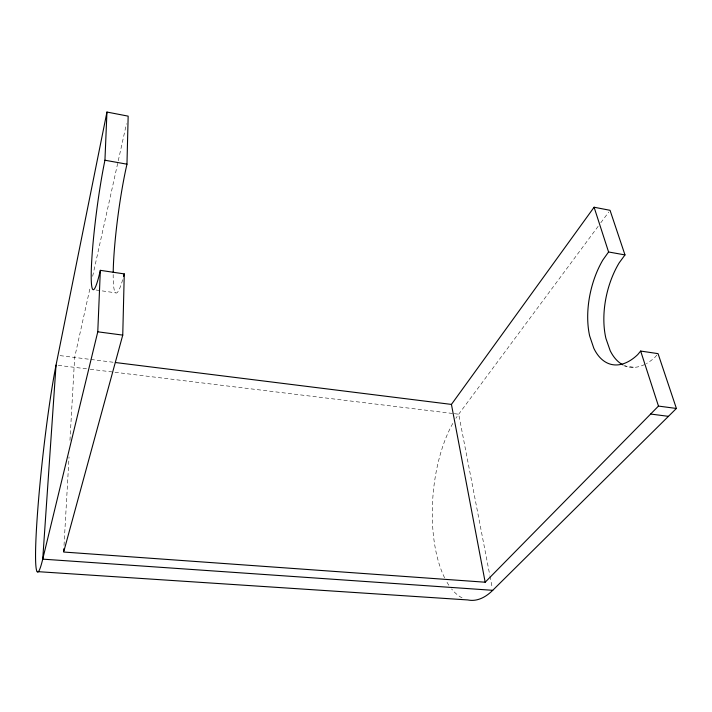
<?xml version="1.0" encoding="UTF-8"?>
<svg xmlns="http://www.w3.org/2000/svg" width="712" height="712" viewBox="0 0 712 712"><rect width="100%" height="100%" fill="white"/><g stroke="black" fill="none" stroke-linecap="round" stroke-linejoin="round"><path stroke-width="0.53" stroke-dasharray="3.56 2.67" d="M64.027 545.401L69.028 456.953M69.963 440.363L74.653 357.442L90.246 287.105M92.649 276.292L126.478 123.719M598.151 226.336L458.697 414.206A102.154 46.022 -85.2 0 0 455.876 418.309M600.794 222.767L608.724 212.087M656.838 355.065L655.031 357.202A66.261 37.344 -76.8 0 1 646.407 363.592M58.251 365.363L89.134 369.127M90.237 369.261L453.179 413.53M454.283 413.672L458.697 414.206L489.785 575.091M60.084 355.626L114.312 362.39M96.093 290.015L115.602 292.828M623.783 365.826L634.374 367.356M489.998 576.177L492.099 587.053M644.68 364.5A66.261 37.344 -76.8 0 1 624.816 365.772M462.07 597.875A102.154 46.022 -85.2 0 1 451.559 588.913M448.889 585.273A102.154 46.022 -85.2 0 1 447.011 582.283M444.6 577.797A102.154 46.022 -85.2 0 1 453.152 422.795M122.678 279.718A77.67 8.322 -82.4 0 1 113.181 274.494"/><path stroke-width="1.07" d="M622.866 364.847A66.261 37.344 -76.8 0 1 610.193 350.704L605.921 338.431A66.261 37.344 -76.8 0 1 619.164 262.87L624.985 254.923L610.042 210.307L594.093 207.228L608.582 251.977L602.859 259.996A66.608 36.561 -77.1 0 0 589.661 335.966L593.817 348.275A66.608 36.561 -77.1 0 0 637.694 354.638L640.658 351.052L658.048 353.642L676.4 408.457L658.475 406.08L485.175 582.211L63.653 552.031L122.749 335.112L124.262 273.906L100.339 270.337A78.169 6.782 -82.6 0 1 91.421 266.724A78.169 6.782 -82.6 0 1 104.94 160.227L106.951 112.051L128.16 116.145L126.967 164.187A77.67 8.322 -82.4 0 0 113.208 272.358M676.4 408.457L492.731 590.31L42.729 559.143L97.775 331.81L100.339 270.337M63.715 550.928L63.84 548.721M56.043 365.096L42.729 559.143A115.522 7.707 -83.6 0 1 37.175 517.891A115.522 7.707 -83.6 0 1 56.043 365.096L106.951 112.051M485.175 582.211L451.435 404.416L594.093 207.228M37.291 571.611L467.891 599.949A102.154 46.022 -85.2 0 0 492.731 590.31M115.415 362.524L451.435 404.416M650.643 414.037L668.434 416.342M97.775 331.81L122.749 335.112M104.94 160.227L126.967 164.187M608.582 251.977L624.985 254.923M640.658 351.052L658.475 406.08M124.262 273.906A77.67 8.322 -82.4 0 1 123.63 276.336"/></g></svg>
